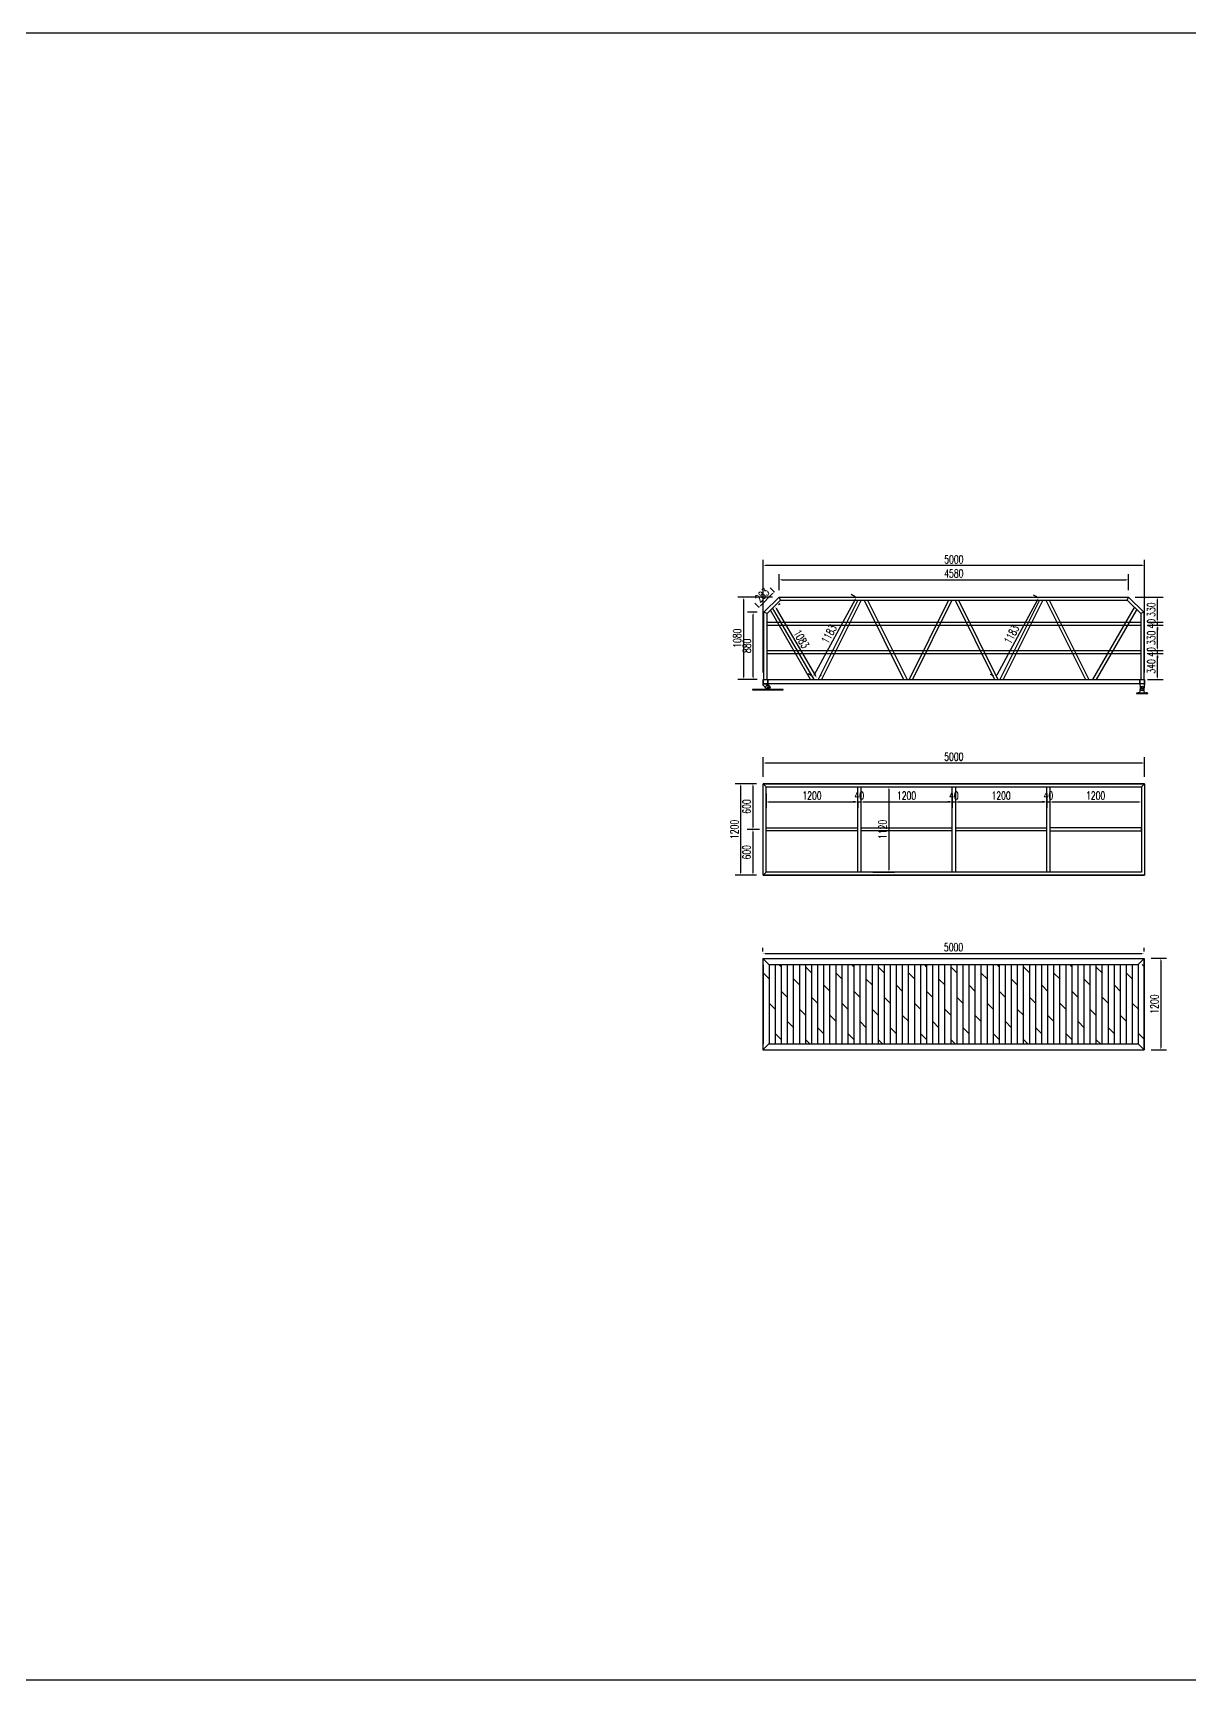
# Model space of a CAD drawing. Header units: millimetres. Extents: x -1442555 to 442606, y 1365385 to 2223627.
# Drawn here: x 372940 to 388102, y 1537524 to 1559130 of the extents above; entities that cross this region are included whole.
import ezdxf

# ---------------------------------------------------------------- set-up
doc = ezdxf.new("R2010")
doc.units = ezdxf.units.MM
doc.header["$LTSCALE"] = 10
doc.linetypes.add('CENTER2', pattern=[28.575, 19.05, -3.175, 3.175, -3.175])
doc.layers.get('0').update_dxf_attribs({"linetype": 'CONTINUOUS'})
doc.layers.get('DEFPOINTS').update_dxf_attribs({"linetype": 'CONTINUOUS'})
for name, color, linetype in [('00-HATCH(填充)', 250, 'CONTINUOUS'), ('PUB_DIM', 3, 'CONTINUOUS'), ('木地板', 32, 'CONTINUOUS')]:
    doc.layers.add(name, color=color, linetype=linetype)
doc.styles.add('STANDARD_T3', font='simplex.shx', dxfattribs={"width": 0.7, "bigfont": 'gbcbig.shx'})
doc.dimstyles.new('W&&30', dxfattribs={"dimtxt": 105, "dimasz": 30, "dimexe": 75, "dimexo": 90, "dimgap": 30, "dimtad": 1, "dimdec": 0, "dimzin": 0, "dimdsep": 46, "dimtxsty": 'STANDARD_T3', "dimcen": 0.09, "dimclrd": 1, "dimclre": 1, "dimclrt": 7, "dimazin": 2, "dimtfac": 1, "dimtdec": 0, "dimtix": 1, "dimtmove": 2, "dimatfit": 3, "dimfxl": 100, "dimtolj": 1, "dimtzin": 0, "dimarcsym": 0})

# ---------------------------------------------------------------- blocks, each defined once
blk = doc.blocks.new('*D241')
at = {"layer": 'DEFPOINTS', "color": 0, "transparency": 16777216}
for p in [(387513, 1547054), (382513, 1546991), (387513, 1546991)]:
    blk.add_point(p, dxfattribs=at)
at = {"layer": 'PUB_DIM', "color": 1, "lineweight": -2, "transparency": 16777216}
for p, q in [((382513, 1547081), (382513, 1547129)), ((382543, 1547054), (387483, 1547054)), ((387513, 1547081), (387513, 1547129))]:
    blk.add_line(p, q, dxfattribs=at)
at = {"layer": 'PUB_DIM', "color": 1, "transparency": 16777216}
for points in [[(382543, 1547059), (382543, 1547049), (382513, 1547054)], [(387483, 1547059), (387483, 1547049), (387513, 1547054)]]:
    blk.add_solid(points, dxfattribs=at)
at = {"layer": 'PUB_DIM', "color": 7, "transparency": 16777216, "insert": (385013, 1547137), "char_height": 105, "attachment_point": 5, "style": 'STANDARD_T3'}
blk.add_mtext('\\A1;5000', dxfattribs=at)
blk = doc.blocks.new('*D242')
at = {"color": 1, "lineweight": -2, "transparency": 16777216}
for p, q in [((382427, 1549282), (382148, 1549282)), ((382223, 1548112), (382223, 1549252)), ((382427, 1548082), (382148, 1548082))]:
    blk.add_line(p, q, dxfattribs=at)
at = {"color": 1, "transparency": 16777216}
for points in [[(382218, 1549252), (382228, 1549252), (382223, 1549282)], [(382218, 1548112), (382228, 1548112), (382223, 1548082)]]:
    blk.add_solid(points, dxfattribs=at)
at = {"layer": 'DEFPOINTS', "color": 0, "transparency": 16777216}
for p in [(382223, 1549282), (382517, 1549282), (382517, 1548082)]:
    blk.add_point(p, dxfattribs=at)
at = {"color": 7, "transparency": 16777216, "insert": (382140, 1548682), "char_height": 105, "attachment_point": 5, "rotation": 90, "style": 'STANDARD_T3'}
blk.add_mtext('\\A1;1200', dxfattribs=at)
blk = doc.blocks.new('*D243')
at = {"color": 1, "lineweight": -2, "transparency": 16777216}
for p, q in [((382437, 1551530), (382311, 1551530)), ((382386, 1550680), (382386, 1551500)), ((382437, 1550650), (382311, 1550650))]:
    blk.add_line(p, q, dxfattribs=at)
at = {"color": 1, "transparency": 16777216}
for points in [[(382381, 1551500), (382391, 1551500), (382386, 1551530)], [(382381, 1550680), (382391, 1550680), (382386, 1550650)]]:
    blk.add_solid(points, dxfattribs=at)
at = {"layer": 'DEFPOINTS', "color": 0, "transparency": 16777216}
for p in [(382386, 1551530), (382527, 1551530), (382527, 1550650)]:
    blk.add_point(p, dxfattribs=at)
at = {"color": 7, "transparency": 16777216, "insert": (382303, 1551090), "char_height": 105, "attachment_point": 5, "rotation": 90, "style": 'STANDARD_T3'}
blk.add_mtext('\\A1;880', dxfattribs=at)
blk = doc.blocks.new('*D224')
at = {"color": 1, "lineweight": -2, "transparency": 16777216}
for p, q in [((382483, 1551617), (382640, 1551775)), ((382664, 1551794), (382609, 1551849)), ((382464, 1551594), (382409, 1551649))]:
    blk.add_line(p, q, dxfattribs=at)
at = {"color": 1, "transparency": 16777216}
for points in [[(382637, 1551778), (382644, 1551771), (382662, 1551796)], [(382479, 1551621), (382486, 1551614), (382462, 1551596)]]:
    blk.add_solid(points, dxfattribs=at)
at = {"layer": 'DEFPOINTS', "color": 0, "transparency": 16777216}
for p in [(382662, 1551796), (382727, 1551730), (382527, 1551530)]:
    blk.add_point(p, dxfattribs=at)
at = {"color": 7, "transparency": 16777216, "insert": (382503, 1551754), "char_height": 105, "attachment_point": 5, "rotation": 45, "style": 'STANDARD_T3'}
blk.add_mtext('\\A1;283', dxfattribs=at)
blk = doc.blocks.new('*D225')
at = {"color": 1, "lineweight": -2, "transparency": 16777216}
for p, q in [((382727, 1551820), (382727, 1552032)), ((387307, 1551820), (387307, 1552032)), ((382757, 1551957), (387277, 1551957))]:
    blk.add_line(p, q, dxfattribs=at)
at = {"color": 1, "transparency": 16777216}
for points in [[(382757, 1551962), (382757, 1551952), (382727, 1551957)], [(387277, 1551962), (387277, 1551952), (387307, 1551957)]]:
    blk.add_solid(points, dxfattribs=at)
at = {"layer": 'DEFPOINTS', "color": 0, "transparency": 16777216}
for p in [(387307, 1551957), (382727, 1551730), (387307, 1551730)]:
    blk.add_point(p, dxfattribs=at)
at = {"color": 7, "transparency": 16777216, "insert": (385017, 1552040), "char_height": 105, "attachment_point": 5, "style": 'STANDARD_T3'}
blk.add_mtext('\\A1;4580', dxfattribs=at)
blk = doc.blocks.new('*D226')
at = {"color": 1, "lineweight": -2, "transparency": 16777216}
for p, q in [((382637, 1551730), (382184, 1551730)), ((382259, 1551700), (382259, 1550680)), ((382437, 1550650), (382184, 1550650))]:
    blk.add_line(p, q, dxfattribs=at)
at = {"color": 1, "transparency": 16777216}
for points in [[(382254, 1551700), (382264, 1551700), (382259, 1551730)], [(382254, 1550680), (382264, 1550680), (382259, 1550650)]]:
    blk.add_solid(points, dxfattribs=at)
at = {"layer": 'DEFPOINTS', "color": 0, "transparency": 16777216}
for p in [(382727, 1551730), (382259, 1550650), (382527, 1550650)]:
    blk.add_point(p, dxfattribs=at)
at = {"color": 7, "transparency": 16777216, "insert": (382177, 1551190), "char_height": 105, "attachment_point": 5, "rotation": 90, "style": 'STANDARD_T3'}
blk.add_mtext('\\A1;1080', dxfattribs=at)
blk = doc.blocks.new('*D244')
at = {"color": 1, "lineweight": -2, "transparency": 16777216}
for p, q in [((382427, 1549282), (382307, 1549282)), ((382382, 1549252), (382382, 1548712)), ((382467, 1548682), (382307, 1548682))]:
    blk.add_line(p, q, dxfattribs=at)
at = {"color": 1, "transparency": 16777216}
for points in [[(382377, 1549252), (382387, 1549252), (382382, 1549282)], [(382377, 1548712), (382387, 1548712), (382382, 1548682)]]:
    blk.add_solid(points, dxfattribs=at)
at = {"layer": 'DEFPOINTS', "color": 0, "transparency": 16777216}
for p in [(382517, 1549282), (382382, 1548682), (382557, 1548682)]:
    blk.add_point(p, dxfattribs=at)
at = {"color": 7, "transparency": 16777216, "insert": (382300, 1548982), "char_height": 105, "attachment_point": 5, "rotation": 90, "style": 'STANDARD_T3'}
blk.add_mtext('\\A1;600', dxfattribs=at)
blk = doc.blocks.new('*D245')
at = {"color": 1, "lineweight": -2, "transparency": 16777216}
for p, q in [((382517, 1549372), (382517, 1549628)), ((387517, 1549372), (387517, 1549628)), ((387487, 1549553), (382547, 1549553))]:
    blk.add_line(p, q, dxfattribs=at)
at = {"color": 1, "transparency": 16777216}
for points in [[(382547, 1549558), (382547, 1549548), (382517, 1549553)], [(387487, 1549558), (387487, 1549548), (387517, 1549553)]]:
    blk.add_solid(points, dxfattribs=at)
at = {"layer": 'DEFPOINTS', "color": 0, "transparency": 16777216}
for p in [(382517, 1549553), (382517, 1549282), (387517, 1549282)]:
    blk.add_point(p, dxfattribs=at)
at = {"color": 7, "transparency": 16777216, "insert": (385017, 1549636), "char_height": 105, "attachment_point": 5, "style": 'STANDARD_T3'}
blk.add_mtext('\\A1;5000', dxfattribs=at)
blk = doc.blocks.new('*D246')
at = {"color": 1, "lineweight": -2, "transparency": 16777216}
for p, q in [((382517, 1550740), (382517, 1552217)), ((387517, 1550740), (387517, 1552217)), ((387487, 1552142), (382547, 1552142))]:
    blk.add_line(p, q, dxfattribs=at)
at = {"color": 1, "transparency": 16777216}
for points in [[(382547, 1552147), (382547, 1552137), (382517, 1552142)], [(387487, 1552147), (387487, 1552137), (387517, 1552142)]]:
    blk.add_solid(points, dxfattribs=at)
at = {"layer": 'DEFPOINTS', "color": 0, "transparency": 16777216}
for p in [(382517, 1552142), (382517, 1550650), (387517, 1550650)]:
    blk.add_point(p, dxfattribs=at)
at = {"color": 7, "transparency": 16777216, "insert": (385017, 1552224), "char_height": 105, "attachment_point": 5, "style": 'STANDARD_T3'}
blk.add_mtext('\\A1;5000', dxfattribs=at)
blk = doc.blocks.new('*D233')
at = {"color": 1, "lineweight": -2, "transparency": 16777216}
for p, q in [((383975, 1549242), (384240, 1549242)), ((384165, 1549212), (384165, 1548152)), ((383955, 1548122), (384240, 1548122))]:
    blk.add_line(p, q, dxfattribs=at)
at = {"color": 1, "transparency": 16777216}
for points in [[(384160, 1549212), (384170, 1549212), (384165, 1549242)], [(384160, 1548152), (384170, 1548152), (384165, 1548122)]]:
    blk.add_solid(points, dxfattribs=at)
at = {"layer": 'DEFPOINTS', "color": 0, "transparency": 16777216}
for p in [(383885, 1549242), (383865, 1548122), (384165, 1548122)]:
    blk.add_point(p, dxfattribs=at)
at = {"color": 7, "transparency": 16777216, "insert": (384083, 1548682), "char_height": 105, "attachment_point": 5, "rotation": 90, "style": 'STANDARD_T3'}
blk.add_mtext('\\A1;1120', dxfattribs=at)
blk = doc.blocks.new('*D234')
at = {"color": 1, "lineweight": -2, "transparency": 16777216}
for p, q in [((382557, 1549152), (382557, 1548967)), ((382587, 1549042), (383727, 1549042)), ((383757, 1549040), (383757, 1548967))]:
    blk.add_line(p, q, dxfattribs=at)
at = {"color": 1, "transparency": 16777216}
for points in [[(382587, 1549047), (382587, 1549037), (382557, 1549042)], [(383727, 1549047), (383727, 1549037), (383757, 1549042)]]:
    blk.add_solid(points, dxfattribs=at)
at = {"layer": 'DEFPOINTS', "color": 0, "transparency": 16777216}
for p in [(382557, 1549242), (383757, 1549130), (383757, 1549042)]:
    blk.add_point(p, dxfattribs=at)
at = {"color": 7, "transparency": 16777216, "insert": (383157, 1549125), "char_height": 105, "attachment_point": 5, "style": 'STANDARD_T3'}
blk.add_mtext('\\A1;1200', dxfattribs=at)
blk = doc.blocks.new('*D247')
at = {"color": 1, "lineweight": -2, "transparency": 16777216}
for p, q in [((382467, 1548682), (382307, 1548682)), ((382382, 1548652), (382382, 1548112)), ((382427, 1548082), (382307, 1548082))]:
    blk.add_line(p, q, dxfattribs=at)
at = {"color": 1, "transparency": 16777216}
for points in [[(382377, 1548652), (382387, 1548652), (382382, 1548682)], [(382377, 1548112), (382387, 1548112), (382382, 1548082)]]:
    blk.add_solid(points, dxfattribs=at)
at = {"layer": 'DEFPOINTS', "color": 0, "transparency": 16777216}
for p in [(382557, 1548682), (382382, 1548082), (382517, 1548082)]:
    blk.add_point(p, dxfattribs=at)
at = {"color": 7, "transparency": 16777216, "insert": (382300, 1548382), "char_height": 105, "attachment_point": 5, "rotation": 90, "style": 'STANDARD_T3'}
blk.add_mtext('\\A1;600', dxfattribs=at)
blk = doc.blocks.new('*D248')
at = {"color": 1, "lineweight": -2, "transparency": 16777216}
for p, q in [((384967, 1549042), (384937, 1549042)), ((384997, 1549042), (384997, 1548967)), ((384997, 1549042), (385037, 1549042)), ((385037, 1549152), (385037, 1548967)), ((385067, 1549042), (385097, 1549042))]:
    blk.add_line(p, q, dxfattribs=at)
at = {"color": 1, "transparency": 16777216}
for points in [[(384967, 1549047), (384967, 1549037), (384997, 1549042)], [(385067, 1549047), (385067, 1549037), (385037, 1549042)]]:
    blk.add_solid(points, dxfattribs=at)
at = {"layer": 'DEFPOINTS', "color": 0, "transparency": 16777216}
for p in [(385037, 1549242), (384997, 1549132), (385037, 1549042)]:
    blk.add_point(p, dxfattribs=at)
at = {"color": 7, "transparency": 16777216, "insert": (385017, 1549125), "char_height": 105, "attachment_point": 5, "style": 'STANDARD_T3'}
blk.add_mtext('\\A1;40', dxfattribs=at)
blk = doc.blocks.new('*D249')
at = {"color": 1, "lineweight": -2, "transparency": 16777216}
for p, q in [((385037, 1549152), (385037, 1548967)), ((385067, 1549042), (386207, 1549042)), ((386237, 1549152), (386237, 1548967))]:
    blk.add_line(p, q, dxfattribs=at)
at = {"color": 1, "transparency": 16777216}
for points in [[(385067, 1549047), (385067, 1549037), (385037, 1549042)], [(386207, 1549047), (386207, 1549037), (386237, 1549042)]]:
    blk.add_solid(points, dxfattribs=at)
at = {"layer": 'DEFPOINTS', "color": 0, "transparency": 16777216}
for p in [(385037, 1549242), (386237, 1549242), (386237, 1549042)]:
    blk.add_point(p, dxfattribs=at)
at = {"color": 7, "transparency": 16777216, "insert": (385637, 1549125), "char_height": 105, "attachment_point": 5, "style": 'STANDARD_T3'}
blk.add_mtext('\\A1;1200', dxfattribs=at)
blk = doc.blocks.new('*D250')
at = {"color": 1, "lineweight": -2, "transparency": 16777216}
for p, q in [((386207, 1549042), (386177, 1549042)), ((386237, 1549152), (386237, 1548967)), ((386237, 1549042), (386277, 1549042)), ((386277, 1549152), (386277, 1548967)), ((386307, 1549042), (386337, 1549042))]:
    blk.add_line(p, q, dxfattribs=at)
at = {"color": 1, "transparency": 16777216}
for points in [[(386207, 1549047), (386207, 1549037), (386237, 1549042)], [(386307, 1549047), (386307, 1549037), (386277, 1549042)]]:
    blk.add_solid(points, dxfattribs=at)
at = {"layer": 'DEFPOINTS', "color": 0, "transparency": 16777216}
for p in [(386237, 1549242), (386277, 1549242), (386277, 1549042)]:
    blk.add_point(p, dxfattribs=at)
at = {"color": 7, "transparency": 16777216, "insert": (386257, 1549125), "char_height": 105, "attachment_point": 5, "style": 'STANDARD_T3'}
blk.add_mtext('\\A1;40', dxfattribs=at)
blk = doc.blocks.new('*D251')
at = {"color": 1, "lineweight": -2, "transparency": 16777216}
for p, q in [((386277, 1549152), (386277, 1548967)), ((386307, 1549042), (387447, 1549042)), ((387477, 1549152), (387477, 1548967))]:
    blk.add_line(p, q, dxfattribs=at)
at = {"color": 1, "transparency": 16777216}
for points in [[(386307, 1549047), (386307, 1549037), (386277, 1549042)], [(387447, 1549047), (387447, 1549037), (387477, 1549042)]]:
    blk.add_solid(points, dxfattribs=at)
at = {"layer": 'DEFPOINTS', "color": 0, "transparency": 16777216}
for p in [(386277, 1549242), (387477, 1549242), (387477, 1549042)]:
    blk.add_point(p, dxfattribs=at)
at = {"color": 7, "transparency": 16777216, "insert": (386877, 1549125), "char_height": 105, "attachment_point": 5, "style": 'STANDARD_T3'}
blk.add_mtext('\\A1;1200', dxfattribs=at)
blk = doc.blocks.new('*D252')
at = {"color": 1, "lineweight": -2, "transparency": 16777216}
for p, q in [((383727, 1549042), (383697, 1549042)), ((383757, 1549042), (383797, 1549042)), ((383757, 1549040), (383757, 1548967)), ((383797, 1549152), (383797, 1548967)), ((383827, 1549042), (383857, 1549042))]:
    blk.add_line(p, q, dxfattribs=at)
at = {"color": 1, "transparency": 16777216}
for points in [[(383727, 1549047), (383727, 1549037), (383757, 1549042)], [(383827, 1549047), (383827, 1549037), (383797, 1549042)]]:
    blk.add_solid(points, dxfattribs=at)
at = {"layer": 'DEFPOINTS', "color": 0, "transparency": 16777216}
for p in [(383797, 1549242), (383757, 1549130), (383797, 1549042)]:
    blk.add_point(p, dxfattribs=at)
at = {"color": 7, "transparency": 16777216, "insert": (383777, 1549125), "char_height": 105, "attachment_point": 5, "style": 'STANDARD_T3'}
blk.add_mtext('\\A1;40', dxfattribs=at)
blk = doc.blocks.new('*D253')
at = {"color": 1, "lineweight": -2, "transparency": 16777216}
for p, q in [((383797, 1549152), (383797, 1548967)), ((383827, 1549042), (384967, 1549042)), ((384997, 1549152), (384997, 1548967))]:
    blk.add_line(p, q, dxfattribs=at)
at = {"color": 1, "transparency": 16777216}
for points in [[(383827, 1549047), (383827, 1549037), (383797, 1549042)], [(384967, 1549047), (384967, 1549037), (384997, 1549042)]]:
    blk.add_solid(points, dxfattribs=at)
at = {"layer": 'DEFPOINTS', "color": 0, "transparency": 16777216}
for p in [(383797, 1549242), (384997, 1549242), (384997, 1549042)]:
    blk.add_point(p, dxfattribs=at)
at = {"color": 7, "transparency": 16777216, "insert": (384397, 1549125), "char_height": 105, "attachment_point": 5, "style": 'STANDARD_T3'}
blk.add_mtext('\\A1;1200', dxfattribs=at)
blk = doc.blocks.new('*D254')
at = {"color": 1, "lineweight": -2, "transparency": 16777216}
for p, q in [((387557, 1550990), (387764, 1550990)), ((387689, 1550680), (387689, 1550960)), ((387557, 1550650), (387764, 1550650))]:
    blk.add_line(p, q, dxfattribs=at)
at = {"color": 1, "transparency": 16777216}
for points in [[(387684, 1550960), (387694, 1550960), (387689, 1550990)], [(387684, 1550680), (387694, 1550680), (387689, 1550650)]]:
    blk.add_solid(points, dxfattribs=at)
at = {"layer": 'DEFPOINTS', "color": 0, "transparency": 16777216}
for p in [(387467, 1550990), (387689, 1550990), (387467, 1550650)]:
    blk.add_point(p, dxfattribs=at)
at = {"color": 7, "transparency": 16777216, "insert": (387607, 1550820), "char_height": 105, "attachment_point": 5, "rotation": 90, "style": 'STANDARD_T3'}
blk.add_mtext('\\A1;340', dxfattribs=at)
blk = doc.blocks.new('*D237')
at = {"color": 1, "lineweight": -2, "transparency": 16777216}
for p, q in [((387557, 1551030), (387764, 1551030)), ((387557, 1550990), (387764, 1550990)), ((387689, 1551060), (387689, 1551090)), ((387689, 1550990), (387689, 1551030)), ((387689, 1550960), (387689, 1550930))]:
    blk.add_line(p, q, dxfattribs=at)
at = {"color": 1, "transparency": 16777216}
for points in [[(387684, 1551060), (387694, 1551060), (387689, 1551030)], [(387684, 1550960), (387694, 1550960), (387689, 1550990)]]:
    blk.add_solid(points, dxfattribs=at)
at = {"layer": 'DEFPOINTS', "color": 0, "transparency": 16777216}
for p in [(387467, 1551030), (387467, 1550990), (387689, 1551030)]:
    blk.add_point(p, dxfattribs=at)
at = {"color": 7, "transparency": 16777216, "insert": (387607, 1551010), "char_height": 105, "attachment_point": 5, "rotation": 90, "style": 'STANDARD_T3'}
blk.add_mtext('\\A1;40', dxfattribs=at)
blk = doc.blocks.new('*D238')
at = {"color": 1, "lineweight": -2, "transparency": 16777216}
for p, q in [((387557, 1551360), (387764, 1551360)), ((387689, 1551060), (387689, 1551330)), ((387557, 1551030), (387764, 1551030))]:
    blk.add_line(p, q, dxfattribs=at)
at = {"color": 1, "transparency": 16777216}
for points in [[(387684, 1551330), (387694, 1551330), (387689, 1551360)], [(387684, 1551060), (387694, 1551060), (387689, 1551030)]]:
    blk.add_solid(points, dxfattribs=at)
at = {"layer": 'DEFPOINTS', "color": 0, "transparency": 16777216}
for p in [(387467, 1551360), (387689, 1551360), (387467, 1551030)]:
    blk.add_point(p, dxfattribs=at)
at = {"color": 7, "transparency": 16777216, "insert": (387607, 1551195), "char_height": 105, "attachment_point": 5, "rotation": 90, "style": 'STANDARD_T3'}
blk.add_mtext('\\A1;330', dxfattribs=at)
blk = doc.blocks.new('*D239')
at = {"color": 1, "lineweight": -2, "transparency": 16777216}
for p, q in [((387557, 1551400), (387764, 1551400)), ((387557, 1551360), (387764, 1551360)), ((387689, 1551430), (387689, 1551460)), ((387689, 1551360), (387689, 1551400)), ((387689, 1551330), (387689, 1551300))]:
    blk.add_line(p, q, dxfattribs=at)
at = {"color": 1, "transparency": 16777216}
for points in [[(387684, 1551430), (387694, 1551430), (387689, 1551400)], [(387684, 1551330), (387694, 1551330), (387689, 1551360)]]:
    blk.add_solid(points, dxfattribs=at)
at = {"layer": 'DEFPOINTS', "color": 0, "transparency": 16777216}
for p in [(387467, 1551400), (387467, 1551360), (387689, 1551400)]:
    blk.add_point(p, dxfattribs=at)
at = {"color": 7, "transparency": 16777216, "insert": (387607, 1551380), "char_height": 105, "attachment_point": 5, "rotation": 90, "style": 'STANDARD_T3'}
blk.add_mtext('\\A1;40', dxfattribs=at)
blk = doc.blocks.new('*D255')
at = {"color": 1, "lineweight": -2, "transparency": 16777216}
for p, q in [((387397, 1551730), (387764, 1551730)), ((387689, 1551430), (387689, 1551700)), ((387557, 1551400), (387764, 1551400))]:
    blk.add_line(p, q, dxfattribs=at)
at = {"color": 1, "transparency": 16777216}
for points in [[(387684, 1551700), (387694, 1551700), (387689, 1551730)], [(387684, 1551430), (387694, 1551430), (387689, 1551400)]]:
    blk.add_solid(points, dxfattribs=at)
at = {"layer": 'DEFPOINTS', "color": 0, "transparency": 16777216}
for p in [(387307, 1551730), (387689, 1551730), (387467, 1551400)]:
    blk.add_point(p, dxfattribs=at)
at = {"color": 7, "transparency": 16777216, "insert": (387607, 1551565), "char_height": 105, "attachment_point": 5, "rotation": 90, "style": 'STANDARD_T3'}
blk.add_mtext('\\A1;330', dxfattribs=at)
blk = doc.blocks.new('*D257')
at = {"color": 1, "lineweight": -2, "transparency": 16777216}
for p, q in [((387603, 1546991), (387805, 1546991)), ((387730, 1546961), (387730, 1545821)), ((387603, 1545791), (387805, 1545791))]:
    blk.add_line(p, q, dxfattribs=at)
at = {"color": 1, "transparency": 16777216}
for points in [[(387725, 1546961), (387735, 1546961), (387730, 1546991)], [(387725, 1545821), (387735, 1545821), (387730, 1545791)]]:
    blk.add_solid(points, dxfattribs=at)
at = {"layer": 'DEFPOINTS', "color": 0, "transparency": 16777216}
for p in [(387513, 1546991), (387513, 1545791), (387730, 1545791)]:
    blk.add_point(p, dxfattribs=at)
at = {"color": 7, "transparency": 16777216, "insert": (387648, 1546391), "char_height": 105, "attachment_point": 5, "rotation": 90, "style": 'STANDARD_T3'}
blk.add_mtext('\\A1;1200', dxfattribs=at)
blk = doc.blocks.new('*D240')
at = {"color": 1, "lineweight": -2, "transparency": 16777216}
for p, q in [((383721, 1551699), (383186, 1550712)), ((383722, 1551733), (383669, 1551762)), ((383159, 1550693), (383106, 1550722))]:
    blk.add_line(p, q, dxfattribs=at)
at = {"color": 1, "transparency": 16777216}
for points in [[(383716, 1551702), (383725, 1551697), (383735, 1551726)], [(383182, 1550715), (383191, 1550710), (383172, 1550686)]]:
    blk.add_solid(points, dxfattribs=at)
at = {"layer": 'DEFPOINTS', "color": 0, "transparency": 16777216}
for p in [(383801, 1551690), (383172, 1550686), (383238, 1550650)]:
    blk.add_point(p, dxfattribs=at)
at = {"color": 7, "transparency": 16777216, "insert": (383381, 1551245), "char_height": 105, "attachment_point": 5, "rotation": 61.5806, "style": 'STANDARD_T3'}
blk.add_mtext('\\A1;1183', dxfattribs=at)
blk = doc.blocks.new('*D258')
at = {"color": 1, "lineweight": -2, "transparency": 16777216}
for p, q in [((386114, 1551694), (385580, 1550707)), ((386105, 1551733), (386062, 1551756)), ((385542, 1550693), (385500, 1550716))]:
    blk.add_line(p, q, dxfattribs=at)
at = {"color": 1, "transparency": 16777216}
for points in [[(386110, 1551696), (386118, 1551691), (386128, 1551720)], [(385575, 1550709), (385584, 1550704), (385565, 1550680)]]:
    blk.add_solid(points, dxfattribs=at)
at = {"layer": 'DEFPOINTS', "color": 0, "transparency": 16777216}
for p in [(386184, 1551690), (385565, 1550680), (385621, 1550650)]:
    blk.add_point(p, dxfattribs=at)
at = {"color": 7, "transparency": 16777216, "insert": (385774, 1551240), "char_height": 105, "attachment_point": 5, "rotation": 61.5806, "style": 'STANDARD_T3'}
blk.add_mtext('\\A1;1183', dxfattribs=at)
blk = doc.blocks.new('*D259')
at = {"color": 1, "lineweight": -2, "transparency": 16777216}
for p, q in [((382689, 1551580), (383204, 1550696)), ((382718, 1551632), (382739, 1551644)), ((383263, 1550695), (383283, 1550707))]:
    blk.add_line(p, q, dxfattribs=at)
at = {"color": 1, "transparency": 16777216}
for points in [[(382694, 1551583), (382685, 1551578), (382674, 1551606)], [(383208, 1550698), (383199, 1550693), (383219, 1550670)]]:
    blk.add_solid(points, dxfattribs=at)
at = {"layer": 'DEFPOINTS', "color": 0, "transparency": 16777216}
for p in [(382640, 1551587), (383185, 1550650), (383219, 1550670)]:
    blk.add_point(p, dxfattribs=at)
at = {"color": 7, "transparency": 16777216, "insert": (383018, 1551179), "char_height": 105, "attachment_point": 5, "rotation": 300.1675, "style": 'STANDARD_T3'}
blk.add_mtext('\\A1;1083', dxfattribs=at)

msp = doc.modelspace()

# ---------------------------------------------------------------- hatches: boundary and pattern name
at = {"layer": '木地板', "ltscale": 500}
h = msp.add_hatch(dxfattribs=at)
h.set_pattern_fill('DOLMIT', color=256, scale=100, angle=90, style=0)
h.set_pattern_definition([(90, (1874119.56, 183147.22), (-79.374206, 5e-15), []), (135, (1874119.56, 183147.22), (-158.748304, -158.748304), [112.252127, -224.504])])
h.paths.add_polyline_path([(387512.6, 1545869.4), (387512.6, 1546908.5), (382512.6, 1546907.7), (382512.6, 1545869.1)])

# ---------------------------------------------------------------- linework, layer by layer
at = {"color": 0}
for p, q in [((383184.9, 1550650), (382640.5, 1551586.6)), ((383756.3, 1551690), (383238.4, 1550650)), ((383801.2, 1551690), (383283.3, 1550650)), ((383841.2, 1551690), (384359.1, 1550650)), ((383886.1, 1551690), (384404, 1550650)), ((384947.7, 1551690), (384429.8, 1550650)), ((384992.6, 1551690), (384474.7, 1550650)), ((385032.7, 1551690), (385550.6, 1550650)), ((385077.6, 1551690), (385595.5, 1550650)), ((386139.2, 1551690), (385621.3, 1550650)), ((386184.1, 1551690), (385666.2, 1550650)), ((386224.2, 1551690), (386742, 1550650)), ((386269.1, 1551690), (386786.9, 1550650)), ((386839.9, 1550650), (387388, 1551592.9)), ((386886.5, 1550650), (387417.2, 1551563.7)), ((382568.2, 1551400.1), (387467.4, 1551400.1)), ((382568.2, 1551360.1), (387467.4, 1551360.1)), ((383138.3, 1550650), (382611.3, 1551557.4)), ((382567.4, 1551030), (387467.4, 1551030)), ((382567.4, 1550990), (387467.4, 1550990))]:
    msp.add_line(p, q, dxfattribs=at)
at = {"color": 4}
for p, q in [((382744, 1551690), (382727.4, 1551730)), ((387290.8, 1551690), (387307.4, 1551730)), ((382567.4, 1551513.5), (382527.4, 1551530)), ((387507.4, 1551530), (387467.4, 1551513.5))]:
    msp.add_line(p, q, dxfattribs=at)
at = {"color": 3}
for p, q in [((382517.4, 1550650), (387462.4, 1550650)), ((382517.4, 1550570), (382517.4, 1550650)), ((387517.4, 1550570), (387517.4, 1550650)), ((387517.4, 1550570), (387517.4, 1550621)), ((382517.4, 1548082), (382517.4, 1549282)), ((382557.4, 1549242), (382517.4, 1549282)), ((387517.4, 1549282), (382517.4, 1549282)), ((387477.4, 1549242), (387517.4, 1549282)), ((387517.4, 1549282), (387517.4, 1548082)), ((382557.4, 1548122), (382517.4, 1548082)), ((387437.4, 1548082), (382517.4, 1548082)), ((382517.4, 1548082), (387517.4, 1548082)), ((382512.6, 1546990.7), (387512.6, 1546990.7)), ((382512.6, 1546990.7), (382512.6, 1545790.7)), ((382512.6, 1546990.7), (382592.6, 1546910.7)), ((382592.6, 1546910.7), (387432.6, 1546910.7)), ((387432.6, 1546910.7), (387512.6, 1546990.7)), ((387512.6, 1545790.7), (387512.6, 1546990.7)), ((387512.6, 1546990.7), (387512.6, 1545790.7)), ((382512.6, 1545790.7), (382592.6, 1545870.7)), ((382512.6, 1545790.7), (387512.6, 1545790.7)), ((382592.6, 1545870.7), (387432.6, 1545870.7)), ((387432.6, 1545870.7), (387512.6, 1545790.7))]:
    msp.add_line(p, q, dxfattribs=at)
at = {"color": 1}
msp.add_line((382517.4, 1550650), (382517.4, 1550650), dxfattribs=at)
at = {"color": 3, "lineweight": 5}
for p, q in [((382517.4, 1550570), (382517.4, 1550650)), ((387517.4, 1550570), (387517.4, 1550650)), ((387517.4, 1550590), (387517.4, 1550650))]:
    msp.add_line(p, q, dxfattribs=at)
at = {"color": 3, "linetype": 'CENTER2'}
for p, q in [((387437.4, 1550481), (387437.4, 1550456.7)), ((387537.4, 1550481), (387537.4, 1550456.7))]:
    msp.add_line(p, q, dxfattribs=at)
for p, q in [((387517.4, 1550590), (387457.4, 1550590)), ((387457.4, 1550590), (387465, 1550519)), ((387457.4, 1550470), (387465, 1550541.1)), ((387517.4, 1550590), (387509.8, 1550519)), ((387517.4, 1550470), (387509.8, 1550541.1)), ((387527.4, 1550470), (387447.4, 1550470)), ((387527.4, 1550470), (387447.4, 1550470)), ((387517.4, 1550470), (387457.4, 1550470))]:
    msp.add_line(p, q)
for points in [[(334676.1, 1559130), (402605.8, 1559130), (402605.8, 1537523.6), (334676.1, 1537523.6)], [(382377.4, 1550512), (382777.4, 1550512), (382777.4, 1550516), (382377.4, 1550516)], [(382517.4, 1550650), (382577.4, 1550650), (382577.4, 1550590), (382517.4, 1550590)], [(382520.4, 1550647), (382574.4, 1550647), (382574.4, 1550593), (382520.4, 1550593)], [(387457.4, 1550650), (387517.4, 1550650), (387517.4, 1550590), (387457.4, 1550590)], [(387460.4, 1550647), (387514.4, 1550647), (387514.4, 1550593), (387460.4, 1550593)], [(387562.4, 1550470), (387412.4, 1550470), (387412.5, 1550466), (387562.5, 1550466)], [(387429.4, 1550470), (387445.4, 1550470), (387445.4, 1550466), (387429.4, 1550466)], [(387529.4, 1550470), (387545.4, 1550470), (387545.4, 1550466), (387529.4, 1550466)], [(382517.4, 1549282), (387517.4, 1549282), (387517.4, 1548082), (382517.4, 1548082)], [(382557.4, 1549242), (387477.4, 1549242), (387477.4, 1548122), (382557.4, 1548122)], [(383757.4, 1549242), (383797.4, 1549242), (383797.4, 1548122), (383757.4, 1548122)], [(384997.4, 1549242), (385037.4, 1549242), (385037.4, 1548122), (384997.4, 1548122)], [(386237.4, 1549242), (386277.4, 1549242), (386277.4, 1548122), (386237.4, 1548122)]]:
    msp.add_lwpolyline(points, close=True)
at = {"color": 4}
for points in [[(382527.4, 1550650), (382527.4, 1551530), (382727.4, 1551730)], [(382567.4, 1550650), (382567.4, 1551513.5), (382744, 1551690)], [(382727.4, 1551730), (387307.4, 1551730), (387507.4, 1551530), (387507.4, 1550650)], [(382744, 1551690), (387290.8, 1551690), (387467.4, 1551513.5), (387467.4, 1550650)]]:
    msp.add_lwpolyline(points, dxfattribs=at)
at = {"color": 3}
msp.add_lwpolyline([(387462.4, 1550590), (382517.4, 1550590), (382517.4, 1550650), (387462.4, 1550650)], dxfattribs=at)
for points in [[(383757.4, 1548662), (382557.4, 1548662), (382557.4, 1548702), (383757.4, 1548702)], [(383797.4, 1548702), (384997.4, 1548702)], [(384997.4, 1548662), (383797.4, 1548662)], [(385037.4, 1548702), (386237.4, 1548702)], [(386237.4, 1548662), (385037.4, 1548662)], [(386277.4, 1548662), (387477.4, 1548662), (387477.4, 1548702), (386277.4, 1548702)]]:
    msp.add_lwpolyline(points)
at = {"lineweight": -3}
msp.add_circle((382577.4, 1550546), 30, dxfattribs=at)
msp.add_circle((387487.4, 1550530), 9)
msp.add_circle((387487.4, 1550530), 9)
msp.add_circle((387487.4, 1550530), 9)
msp.add_circle((387487.4, 1550530), 9)
for start, end in [(26.19556, 153.80444), (206.19556, 333.80444)]:
    msp.add_arc((387487.4, 1550530), 25, start, end)
at = {"layer": '00-HATCH(填充)', "color": 0, "lineweight": -3, "ltscale": 0.5}
for p, q in [((382589.9, 1550546), (382564.9, 1550546)), ((382577.4, 1550533.5), (382577.4, 1550558.5))]:
    msp.add_line(p, q, dxfattribs=at)
at = {"layer": '00-HATCH(填充)', "color": 0, "lineweight": -3}
msp.add_lwpolyline([(382577.4, 1550590), (382600.2, 1550543.3, -0.2679525), (382599.8, 1550538.3), (382592.4, 1550527.3, -0.2493247), (382588.2, 1550525), (382564.5, 1550525, -0.1989124), (382560.9, 1550526.5), (382517.4, 1550572.5), (382517.4, 1550590)], format="xyb", close=True, dxfattribs=at)
msp.add_circle((382577.4, 1550546), 6, dxfattribs=at)

# ---------------------------------------------------------------- dimensions: what is measured, and where the dimension line sits
for base, p1, p2, picture, middle in [((382517.4, 1552141.9), (387517.4, 1550650), (382517.4, 1550650), '*D246', (385017.4, 1552224.4)), ((382517.4, 1549553.4), (387517.4, 1549282), (382517.4, 1549282), '*D245', (385017.4, 1549635.9)), ((383757.4, 1549042.3), (382557.4, 1549242), (383757.4, 1549130.3), '*D234', (383157.4, 1549124.8)), ((383797.4, 1549042.3), (383757.4, 1549130.3), (383797.4, 1549242), '*D252', (383777.4, 1549124.8)), ((384997.4, 1549042.3), (383797.4, 1549242), (384997.4, 1549242), '*D253', (384397.4, 1549124.8)), ((385037.4, 1549042.3), (384997.4, 1549131.7), (385037.4, 1549242), '*D248', (385017.4, 1549124.8)), ((386237.4, 1549042.3), (385037.4, 1549242), (386237.4, 1549242), '*D249', (385637.4, 1549124.8)), ((386277.4, 1549042.3), (386237.4, 1549242), (386277.4, 1549242), '*D250', (386257.4, 1549124.8)), ((387477.4, 1549042.3), (386277.4, 1549242), (387477.4, 1549242), '*D251', (386877.4, 1549124.8))]:
    dim = msp.add_linear_dim(base=base, p1=p1, p2=p2, dimstyle='W&&30')
    dim.commit()
    dim.dimension.update_dxf_attribs({"geometry": picture, "text_midpoint": middle})
for p1, p2, distance, picture, middle in [((382727.4, 1551730), (387307.4, 1551730), 227, '*D225', (385017.4, 1552039.5)), ((382527.4, 1551530), (382727.4, 1551730), 93.1, '*D224', (382503.2, 1551754.2)), ((382640.5, 1551586.6), (383184.9, 1550650), 39.1, '*D259', (383017.8, 1551179.4)), ((383801.2, 1551690), (383238.4, 1550650), -75.3, '*D240', (383381, 1551245.1)), ((386184.1, 1551690), (385621.3, 1550650), -63.5, '*D258', (385774.3, 1551239.5)), ((387512.6, 1546990.7), (387512.6, 1545790.7), 217.5, '*D257', (387647.7, 1546390.7))]:
    dim = msp.add_aligned_dim(p1=p1, p2=p2, distance=distance, dimstyle='W&&30')
    dim.commit()
    dim.dimension.update_dxf_attribs({"geometry": picture, "text_midpoint": middle})
for base, p1, p2, picture, middle in [((382259.4, 1550650), (382727.4, 1551730), (382527.4, 1550650), '*D226', (382176.9, 1551190)), ((387689.2, 1551730), (387467.4, 1551400.1), (387307.4, 1551730), '*D255', (387606.7, 1551565.1)), ((382385.7, 1551530), (382527.4, 1550650), (382527.4, 1551530), '*D243', (382303.2, 1551090)), ((387689.2, 1551400.1), (387467.4, 1551360.1), (387467.4, 1551400.1), '*D239', (387606.7, 1551380.1)), ((387689.2, 1551360.1), (387467.4, 1551030), (387467.4, 1551360.1), '*D238', (387606.7, 1551195.1)), ((387689.2, 1551030), (387467.4, 1550990), (387467.4, 1551030), '*D237', (387606.7, 1551010)), ((387689.2, 1550990), (387467.4, 1550650), (387467.4, 1550990), '*D254', (387606.7, 1550820)), ((382222.9, 1549282), (382517.4, 1548082), (382517.4, 1549282), '*D242', (382140.4, 1548682)), ((382382.3, 1548682), (382517.4, 1549282), (382557.4, 1548682), '*D244', (382299.8, 1548982)), ((384165.1, 1548122), (383885.4, 1549242), (383865.4, 1548122), '*D233', (384082.6, 1548682)), ((382382.3, 1548082), (382557.4, 1548682), (382517.4, 1548082), '*D247', (382299.8, 1548382))]:
    dim = msp.add_linear_dim(base=base, p1=p1, p2=p2, angle=90, dimstyle='W&&30')
    dim.commit()
    dim.dimension.update_dxf_attribs({"geometry": picture, "text_midpoint": middle})
at = {"layer": 'PUB_DIM'}
dim = msp.add_linear_dim(base=(387512.6, 1547054.1), p1=(382512.6, 1546990.7), p2=(387512.6, 1546990.7), dimstyle='W&&30', dxfattribs=at)
dim.commit()
dim.dimension.update_dxf_attribs({"geometry": '*D241', "text_midpoint": (385012.6, 1547136.6)})

doc.saveas('drawing.dxf')
